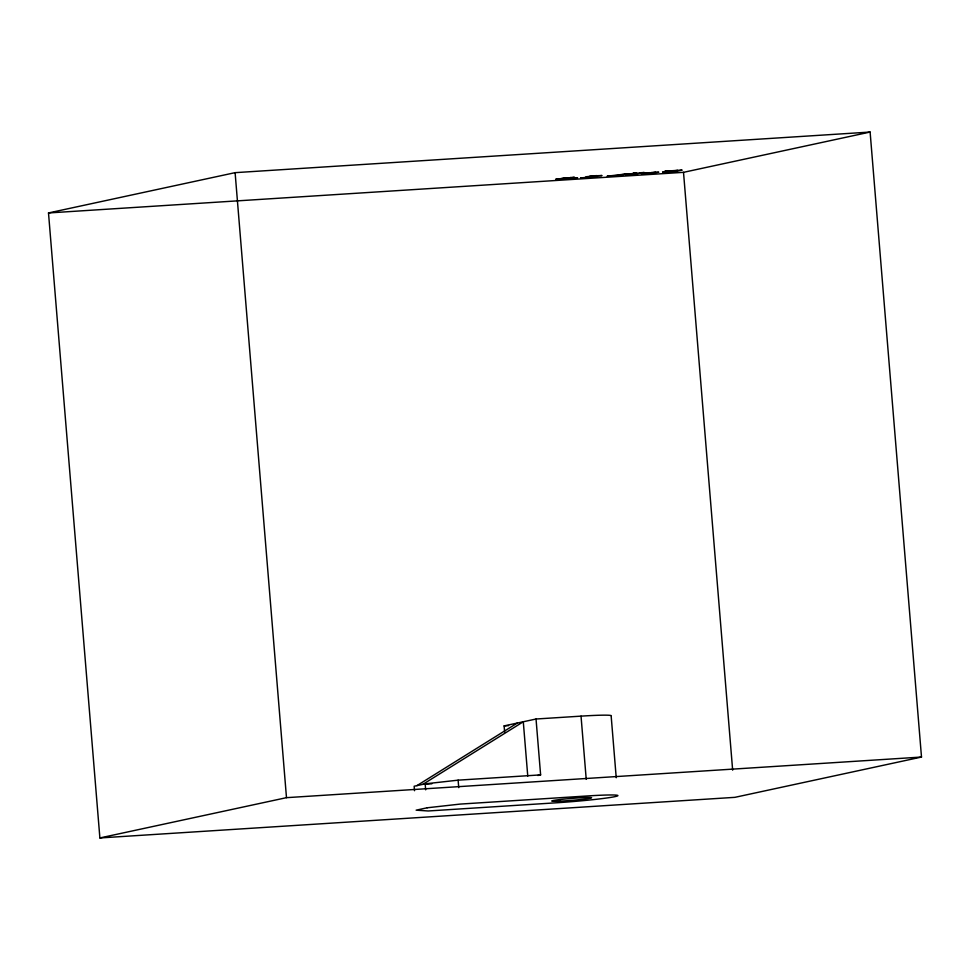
<?xml version="1.0" encoding="UTF-8"?>
<svg xmlns="http://www.w3.org/2000/svg" width="970" height="970" viewBox="0 0 970 970"><rect width="100%" height="100%" fill="white"/><g stroke="black" fill="none" stroke-linecap="round" stroke-linejoin="round"><path stroke-width="1.45" d="M416.918 785.639L517.325 723.05M422.884 784.342L523.291 721.765L527.765 776.121M48.5 212.951L235.104 172.66L870.114 132.053L921.5 757.049L734.896 797.34L99.886 837.947L48.5 212.951L683.51 172.333L870.114 132.053M504.618 731.95L504.121 725.899L536.034 719.012L581.03 716.139A46.414 2.267 -4.7 0 1 611.161 716.005L616.229 777.746M99.886 837.947L286.489 797.667L921.5 757.049M536.034 719.012L540.617 774.885L458.119 780.159L425.175 783.845L414.154 786.234L414.529 790.72M537.792 775.491L540.617 774.885M642.043 173.533L658.824 172.223L641.315 173.763L654.677 172.733L644.335 173.581M649.961 172.648L645.862 173.169L655.793 172.417L651.197 172.539M560.818 179.195L574.446 177.292L555.786 179.183L571.245 177.558L558.805 179.001L560.781 179.05M596.611 175.582L585.989 176.782L594.198 176.867L580.593 177.898L596.429 176.879L597.108 176.552L589.336 176.528L602.03 175.546L596.974 175.715M504.121 725.899L508.632 725.621M424.387 784.245L431.88 783.772M683.51 172.333L732.653 770.168M581.03 716.139L586.232 779.383M458.119 780.159L458.737 787.64M425.175 783.845L425.672 789.835M235.104 172.66L286.489 797.667M574.216 178.104L572.93 178.383L577.587 177.898L574.216 178.104M631.676 173.666L625.371 175.036L634.635 173.484L631.676 173.666M634.065 173.157L632.864 173.412L637.011 172.963L634.065 173.157M641.364 172.684L632.67 174.564L644.262 172.502L641.364 172.684M665.735 171.132L664.668 171.363L677.872 170.514L662.583 172.054L674.198 171.314L670.246 172.163L673.459 171.957L682.14 170.077L665.735 171.132M427.152 807.792L416.13 810.168L428.182 810.981L555.689 802.833A46.414 2.267 -4.7 0 0 615.065 796.612A46.414 2.267 -4.7 0 0 587.59 795.946L460.095 804.094L427.152 807.792M625.226 174.079L607.123 176.2L622.946 175.182L620.121 174.879L628.972 173.836L625.226 174.079M560.139 801.135A20.043 0.982 -4.7 0 0 591.53 797.849A20.043 0.982 -4.7 0 0 563.255 799.183A20.043 0.982 -4.7 0 0 560.139 801.135"/></g></svg>
